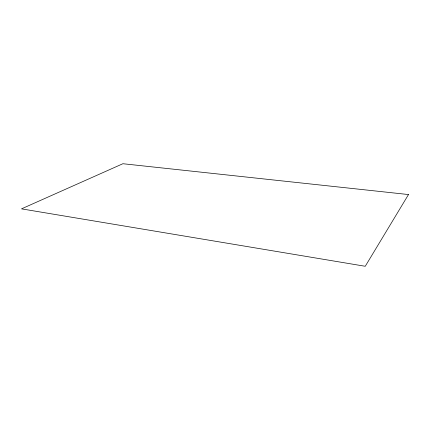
<?xml version="1.0" encoding="UTF-8"?>
<svg xmlns="http://www.w3.org/2000/svg" width="430" height="430" viewBox="0 0 430 430"><rect width="100%" height="100%" fill="white"/><g stroke="black" fill="none" stroke-linecap="round" stroke-linejoin="round"><path stroke-width="0.64" d="M408.5 194.553L365.253 266.277L21.5 208.856L122.899 163.722L408.5 194.553"/></g></svg>
